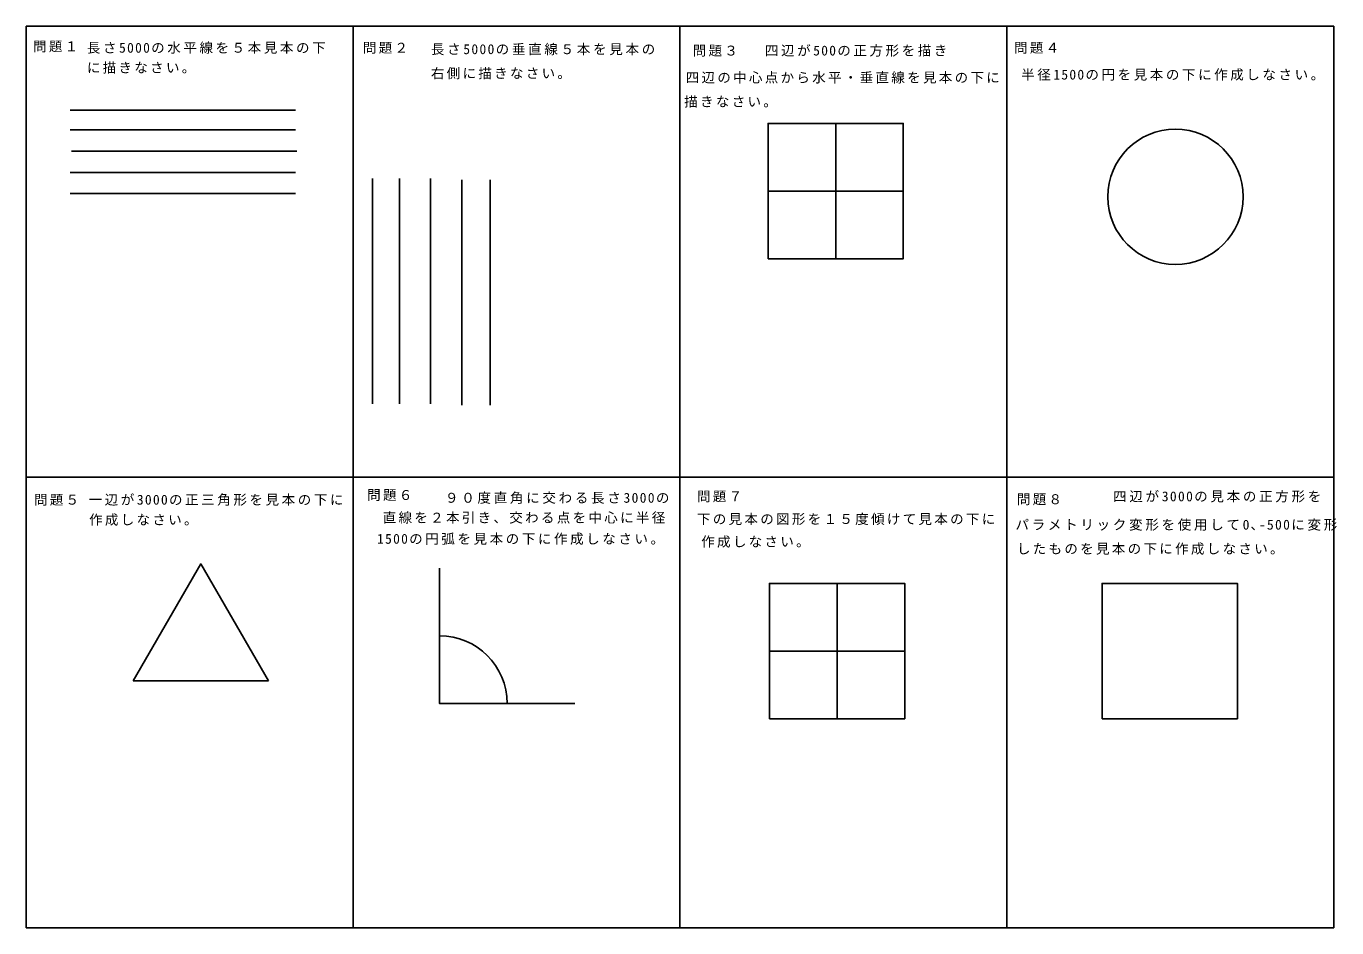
# Model space of a CAD drawing. Units: millimetres, scale not verified. Extents: x -14531 to 14536, y -10000 to 10000.
import ezdxf

# ---------------------------------------------------------------- set-up
doc = ezdxf.new("R2010")
doc.units = ezdxf.units.MM
doc.header["$LTSCALE"] = 100
doc.layers.add('0-0', color=7, linetype='Continuous')
doc.layers.add('0-B', color=7, linetype='Continuous')
doc.styles.add('ＭＳ ゴシック', font='')
doc.styles.get('ＭＳ ゴシック').set_extended_font_data('MS Gothic')

msp = doc.modelspace()

# ---------------------------------------------------------------- linework, layer by layer
at = {"layer": '0-0'}
msp.add_line((-31.4, 10000), (-31.4, -10000), dxfattribs=at)
msp.add_lwpolyline([(-14531.4, -10000), (14468.6, -10000), (14468.6, 10000), (-14531.4, 10000)], close=True, dxfattribs=at)
at = {"layer": '0-B'}
for p, q in [((-7281.4, 10000), (-7281.4, -10000)), ((-13557.4, 8137.7), (-8557.4, 8137.7)), ((-13557.4, 7698.1), (-8557.4, 7698.1)), ((3422.1, 7841.9), (3422.1, 4841.9)), ((-13526, 7227.2), (-8526, 7227.2)), ((-13557.4, 6756.3), (-8557.4, 6756.3)), ((-6850.5, 6625.3), (-6850.5, 1625.3)), ((-6254, 6625.3), (-6254, 1625.3)), ((-5563.3, 6625.3), (-5563.3, 1625.3)), ((-4872.6, 6594), (-4872.6, 1594)), ((-4244.7, 6594), (-4244.7, 1594)), ((-13557.4, 6285.3), (-8557.4, 6285.3)), ((1922.1, 6341.9), (4922.1, 6341.9)), ((14468.6, 0), (-14531.4, 0)), ((3453.5, -2361.6), (3453.5, -5361.6)), ((1953.5, -3861.6), (4953.5, -3861.6)), ((-12158.5, -4524.6), (-9158.5, -4524.6))]:
    msp.add_line(p, q, dxfattribs=at)
for points in [[(-31.4, 10000), (7218.6, 10000), (7218.6, -9983.7)], [(-12158.5, -4524.6), (-10658.5, -1926.5), (-9158.5, -4524.6)], [(-5366.3, -2020.9), (-5366.3, -5020.9), (-2366.3, -5020.9)]]:
    msp.add_lwpolyline(points, dxfattribs=at)
for points in [[(1922.1, 4841.9), (4922.1, 4841.9), (4922.1, 7841.9), (1922.1, 7841.9)], [(1953.5, -5361.6), (4953.5, -5361.6), (4953.5, -2361.6), (1953.5, -2361.6)], [(9331.4, -5361.6), (12331.4, -5361.6), (12331.4, -2361.6), (9331.4, -2361.6)]]:
    msp.add_lwpolyline(points, close=True, dxfattribs=at)
msp.add_circle((10957, 6216.3), 1500, dxfattribs=at)
msp.add_arc((-5366.3, -5020.9), 1500, 0, 90, dxfattribs=at)

# ---------------------------------------------------------------- texts
at = {"layer": '0-B', "char_height": 219.9, "attachment_point": 7, "style": 'ＭＳ ゴシック'}
for s, insert in [('\\T1.17;問題１', (-14379.1, 9418.6)), ('\\T1.19;長さ5000の水平線を５本見本の下', (-13186, 9387.2)), ('\\T1.17;問題２', (-7064, 9387.2)), ('\\T1.2;長さ5000の垂直線５本を見本の', (-5557, 9355.8)), ('\\T1.19;四辺が500の正方形を描き', (1852.3, 9324.4)), ('\\T1.17;問題４', (7377.9, 9387.2)), ('\\T1.17;問題３', (251.2, 9324.4)), ('\\T1.17;に描きなさい。', (-13186, 8947.7)), ('\\T1.17;右側に描きなさい。', (-5557, 8822.1)), ('\\T1.19;半径1500の円を見本の下に作成しなさい。', (7534.9, 8790.7)), ('\\T1.17;四辺の中心点から水平・垂直線を見本の下に', (94.2, 8727.9)), ('\\T1.17;描きなさい。', (62.8, 8194.2)), ('\\T1.17;問題６', (-6969.8, -533.7)), ('\\T1.2;四辺が3000の見本の正方形を', (9575.6, -565.1)), ('\\T1.17;問題５', (-14359.6, -639.2)), ('\\T1.19;一辺が3000の正三角形を見本の下に', (-13147.6, -639.2)), ('\\T1.2;９０度直角に交わる長さ3000の', (-5243, -596.5)), ('\\T1.17;問題７', (345.3, -565.1)), ('\\T1.17;問題８', (7440.7, -627.9)), ('\\T1.17;作成しなさい。', (-13136.7, -1082.9)), ('\\T1.17;直線を２本引き、交わる点を中心に半径', (-6624.4, -1036)), ('\\T1.17;下の見本の図形を１５度傾けて見本の下に', (345.3, -1067.4)), ('\\T1.2;パラメトリック変形を使用して0､-500に変形', (7409.3, -1193)), ('\\T1.19;1500の円弧を見本の下に作成しなさい。', (-6750, -1507)), ('\\T1.17;作成しなさい。', (439.5, -1569.8)), ('\\T1.17;したものを見本の下に作成しなさい。', (7440.7, -1726.7))]:
    msp.add_mtext(s, dxfattribs=dict(at, insert=insert))

doc.saveas('drawing.dxf')
